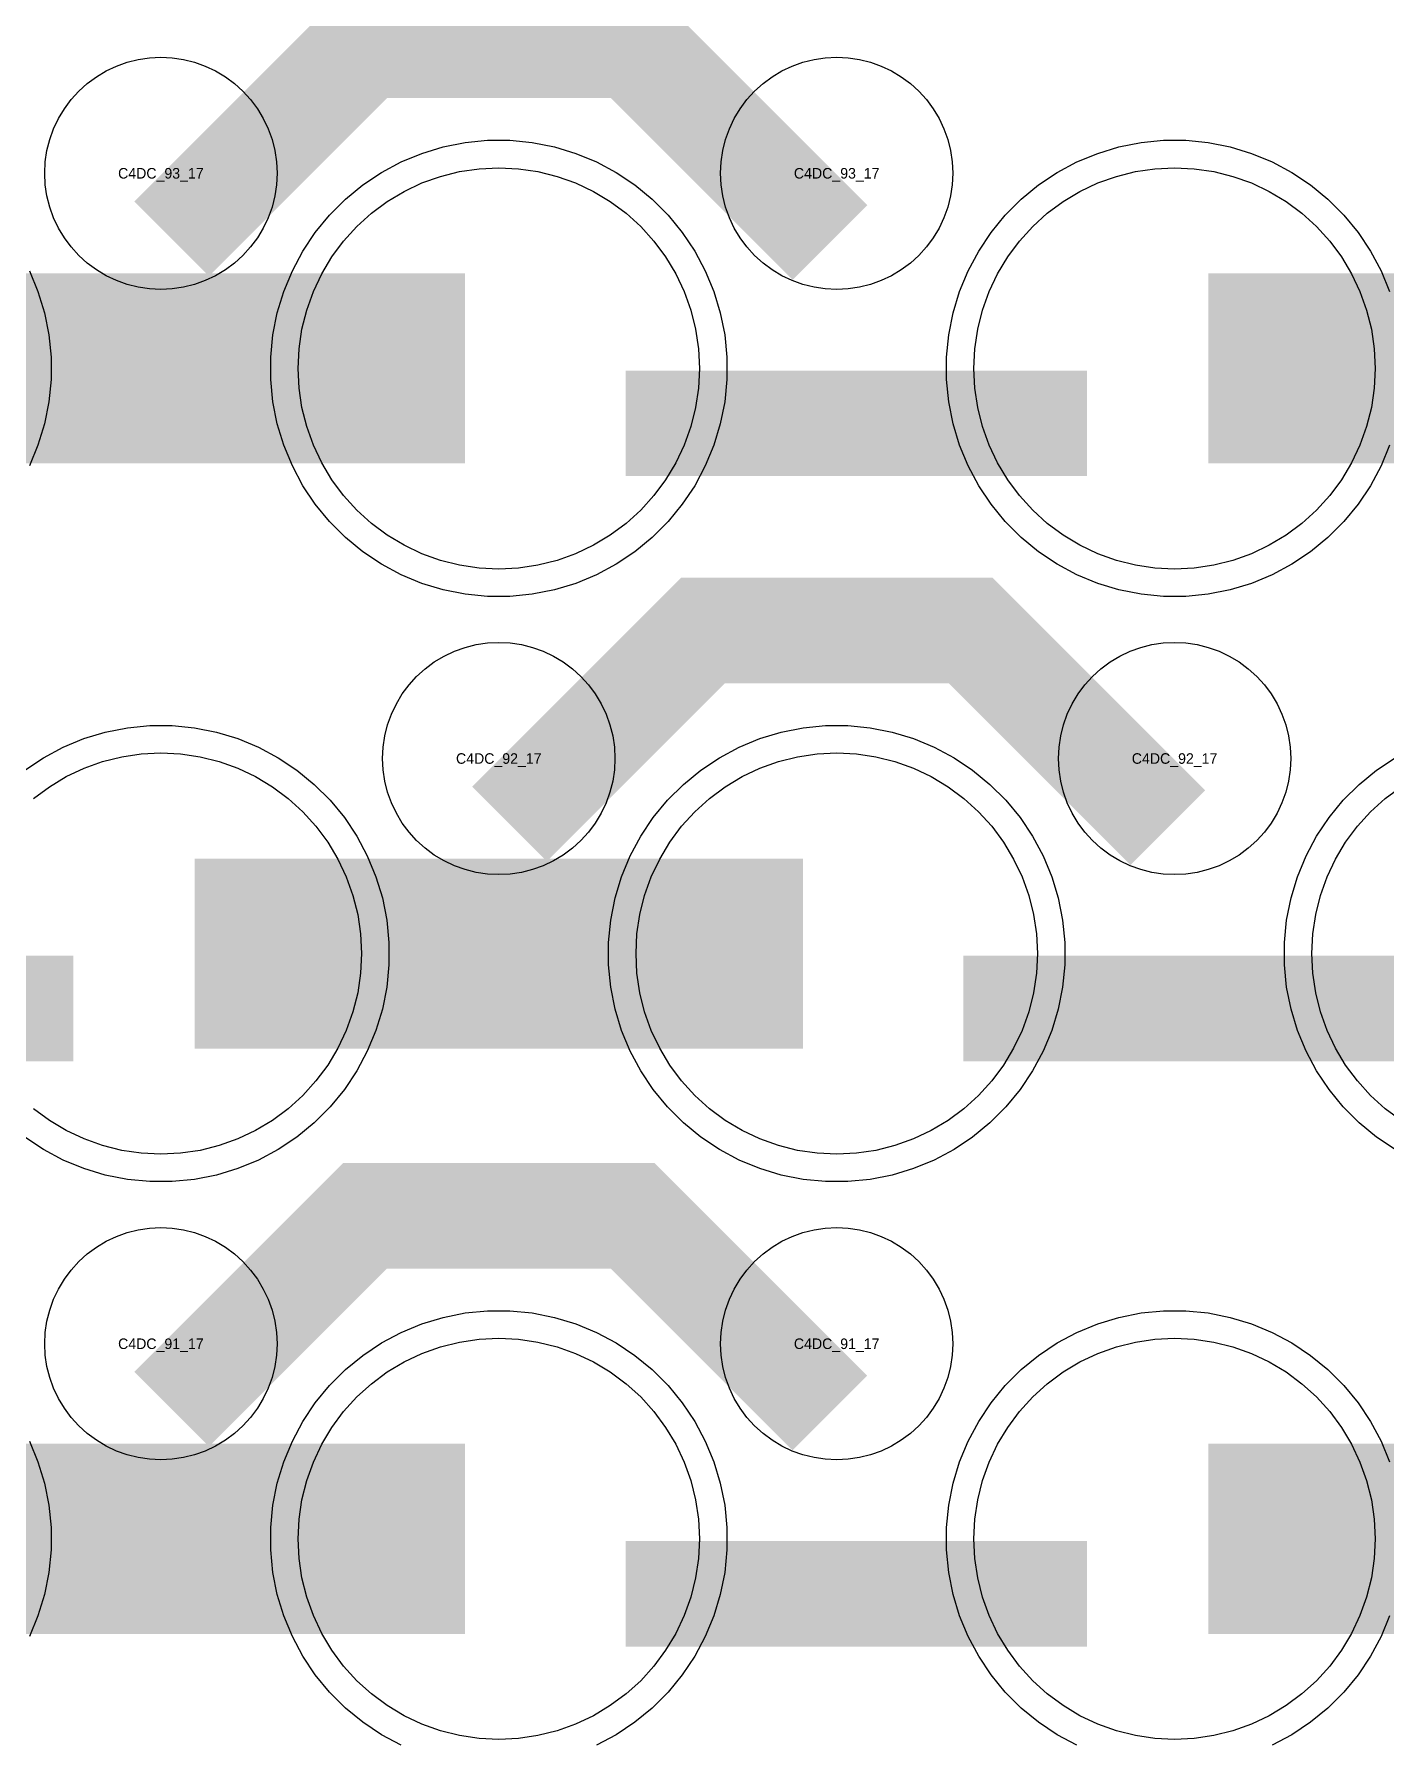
# Model space of a CAD drawing. Extents: x -11880 to 11880, y -14992 to 14992.
# Drawn here: x -6590 to -6270, y -2278.8 to -1874 of the extents above; entities that cross this region are included whole.
import ezdxf
from ezdxf.enums import TextEntityAlignment as Align

# ---------------------------------------------------------------- set-up
doc = ezdxf.new("R2010")
doc.units = 0
doc.header["$MEASUREMENT"] = 0
for name, color, linetype in [('GDS_775_DT_237', 138, 'CONTINUOUS'), ('RDL1_FS', 34, 'CONTINUOUS'), ('RDL_BS', 160, 'CONTINUOUS')]:
    doc.layers.add(name, color=color, linetype=linetype)

msp = doc.modelspace()

# ---------------------------------------------------------------- linework, layer by layer
at = {"layer": 'RDL1_FS'}
for points in [[(-6480, -2000.614), (-6484.657, -2000.385), (-6489.268, -1999.701), (-6493.791, -1998.569), (-6498.181, -1996.997), (-6502.395, -1995.005), (-6506.395, -1992.607), (-6510.14, -1989.829), (-6513.594, -1986.699), (-6516.724, -1983.245), (-6519.502, -1979.5), (-6521.9, -1975.5), (-6523.892, -1971.286), (-6525.464, -1966.896), (-6526.596, -1962.373), (-6527.28, -1957.762), (-6527.509, -1953.105), (-6527.28, -1948.448), (-6526.596, -1943.837), (-6525.464, -1939.314), (-6523.892, -1934.924), (-6521.9, -1930.71), (-6519.502, -1926.71), (-6516.724, -1922.965), (-6513.594, -1919.511), (-6510.14, -1916.381), (-6506.395, -1913.603), (-6502.395, -1911.205), (-6498.181, -1909.213), (-6493.791, -1907.641), (-6489.268, -1906.509), (-6484.657, -1905.825), (-6480, -1905.596), (-6475.343, -1905.825), (-6470.732, -1906.509), (-6466.209, -1907.641), (-6461.819, -1909.213), (-6457.605, -1911.205), (-6453.605, -1913.603), (-6449.86, -1916.381), (-6446.406, -1919.511), (-6443.276, -1922.965), (-6440.498, -1926.71), (-6438.1, -1930.71), (-6436.108, -1934.924), (-6434.536, -1939.314), (-6433.404, -1943.837), (-6432.72, -1948.448), (-6432.491, -1953.105), (-6432.72, -1957.762), (-6433.404, -1962.373), (-6434.536, -1966.896), (-6436.108, -1971.286), (-6438.1, -1975.5), (-6440.498, -1979.5), (-6443.276, -1983.245), (-6446.406, -1986.699), (-6449.86, -1989.829), (-6453.605, -1992.607), (-6457.605, -1995.005), (-6461.819, -1996.997), (-6466.209, -1998.569), (-6470.732, -1999.701), (-6475.343, -2000.385)], [(-6320, -2000.614), (-6324.657, -2000.385), (-6329.268, -1999.701), (-6333.791, -1998.569), (-6338.181, -1996.997), (-6342.395, -1995.005), (-6346.395, -1992.607), (-6350.14, -1989.829), (-6353.594, -1986.699), (-6356.724, -1983.245), (-6359.502, -1979.5), (-6361.9, -1975.5), (-6363.892, -1971.286), (-6365.464, -1966.896), (-6366.596, -1962.373), (-6367.28, -1957.762), (-6367.509, -1953.105), (-6367.28, -1948.448), (-6366.596, -1943.837), (-6365.464, -1939.314), (-6363.892, -1934.924), (-6361.9, -1930.71), (-6359.502, -1926.71), (-6356.724, -1922.965), (-6353.594, -1919.511), (-6350.14, -1916.381), (-6346.395, -1913.603), (-6342.395, -1911.205), (-6338.181, -1909.213), (-6333.791, -1907.641), (-6329.268, -1906.509), (-6324.657, -1905.825), (-6320, -1905.596), (-6315.343, -1905.825), (-6310.732, -1906.509), (-6306.209, -1907.641), (-6301.819, -1909.213), (-6297.605, -1911.205), (-6293.605, -1913.603), (-6289.86, -1916.381), (-6286.406, -1919.511), (-6283.276, -1922.965), (-6280.498, -1926.71), (-6278.1, -1930.71), (-6276.108, -1934.924), (-6274.536, -1939.314), (-6273.404, -1943.837), (-6272.72, -1948.448), (-6272.491, -1953.105), (-6272.72, -1957.762), (-6273.404, -1962.373), (-6274.536, -1966.896), (-6276.108, -1971.286), (-6278.1, -1975.5), (-6280.498, -1979.5), (-6283.276, -1983.245), (-6286.406, -1986.699), (-6289.86, -1989.829), (-6293.605, -1992.607), (-6297.605, -1995.005), (-6301.819, -1996.997), (-6306.209, -1998.569), (-6310.732, -1999.701), (-6315.343, -2000.385)], [(-6400, -2139.179), (-6404.657, -2138.95), (-6409.268, -2138.266), (-6413.791, -2137.134), (-6418.181, -2135.562), (-6422.395, -2133.57), (-6426.395, -2131.172), (-6430.14, -2128.394), (-6433.594, -2125.264), (-6436.724, -2121.81), (-6439.502, -2118.065), (-6441.9, -2114.065), (-6443.892, -2109.851), (-6445.464, -2105.461), (-6446.596, -2100.938), (-6447.28, -2096.327), (-6447.509, -2091.67), (-6447.28, -2087.013), (-6446.596, -2082.402), (-6445.464, -2077.879), (-6443.892, -2073.489), (-6441.9, -2069.275), (-6439.502, -2065.275), (-6436.724, -2061.53), (-6433.594, -2058.076), (-6430.14, -2054.946), (-6426.395, -2052.168), (-6422.395, -2049.77), (-6418.181, -2047.778), (-6413.791, -2046.206), (-6409.268, -2045.074), (-6404.657, -2044.39), (-6400, -2044.161), (-6395.343, -2044.39), (-6390.732, -2045.074), (-6386.209, -2046.206), (-6381.819, -2047.778), (-6377.605, -2049.77), (-6373.605, -2052.168), (-6369.86, -2054.946), (-6366.406, -2058.076), (-6363.276, -2061.53), (-6360.498, -2065.275), (-6358.1, -2069.275), (-6356.108, -2073.489), (-6354.536, -2077.879), (-6353.404, -2082.402), (-6352.72, -2087.013), (-6352.491, -2091.67), (-6352.72, -2096.327), (-6353.404, -2100.938), (-6354.536, -2105.461), (-6356.108, -2109.851), (-6358.1, -2114.065), (-6360.498, -2118.065), (-6363.276, -2121.81), (-6366.406, -2125.264), (-6369.86, -2128.394), (-6373.605, -2131.172), (-6377.605, -2133.57), (-6381.819, -2135.562), (-6386.209, -2137.134), (-6390.732, -2138.266), (-6395.343, -2138.95)]]:
    msp.add_lwpolyline(points, close=True, dxfattribs=at)
for points in [[(-6631.998, -1953.105, 45, 45, 0), (-6559.998, -1953.105, 45, 45, 0)], [(-6559.998, -1953.105, 45, 45, 0), (-6487.998, -1953.105, 45, 45, 0)], [(-6311.998, -1953.105, 45, 45, 0), (-6239.998, -1953.105, 45, 45, 0)], [(-6551.998, -2091.67, 45, 45, 0), (-6479.998, -2091.67, 45, 45, 0)], [(-6479.998, -2091.67, 45, 45, 0), (-6407.998, -2091.67, 45, 45, 0)]]:
    msp.add_lwpolyline(points, format="xyseb", dxfattribs=at)
for points in [[(-6590.14, -2054.946), (-6586.395, -2052.168), (-6582.395, -2049.77), (-6578.181, -2047.778), (-6573.791, -2046.206), (-6569.268, -2045.074), (-6564.657, -2044.39), (-6560, -2044.161), (-6555.343, -2044.39), (-6550.732, -2045.074), (-6546.209, -2046.206), (-6541.819, -2047.778), (-6537.605, -2049.77), (-6533.605, -2052.168), (-6529.86, -2054.946), (-6526.406, -2058.076), (-6523.276, -2061.53), (-6520.498, -2065.275), (-6518.1, -2069.275), (-6516.108, -2073.489), (-6514.536, -2077.879), (-6513.404, -2082.402), (-6512.72, -2087.013), (-6512.491, -2091.67), (-6512.72, -2096.327), (-6513.404, -2100.938), (-6514.536, -2105.461), (-6516.108, -2109.851), (-6518.1, -2114.065), (-6520.498, -2118.065), (-6523.276, -2121.81), (-6526.406, -2125.264), (-6529.86, -2128.394), (-6533.605, -2131.172), (-6537.605, -2133.57), (-6541.819, -2135.562), (-6546.209, -2137.134), (-6550.732, -2138.266), (-6555.343, -2138.95), (-6560, -2139.179), (-6564.657, -2138.95), (-6569.268, -2138.266), (-6573.791, -2137.134), (-6578.181, -2135.562), (-6582.395, -2133.57), (-6586.395, -2131.172), (-6590.14, -2128.394)], [(-6266.395, -2131.172), (-6270.14, -2128.394), (-6273.594, -2125.264), (-6276.724, -2121.81), (-6279.502, -2118.065), (-6281.9, -2114.065), (-6283.892, -2109.851), (-6285.464, -2105.461), (-6286.596, -2100.938), (-6287.28, -2096.327), (-6287.509, -2091.67), (-6287.28, -2087.013), (-6286.596, -2082.402), (-6285.464, -2077.879), (-6283.892, -2073.489), (-6281.9, -2069.275), (-6279.502, -2065.275), (-6276.724, -2061.53), (-6273.594, -2058.076), (-6270.14, -2054.946), (-6266.395, -2052.168)]]:
    msp.add_lwpolyline(points, dxfattribs=at)
at = {"layer": 'RDL1_FS', "color": 11, "true_color": 0xf27172}
for points in [[(-6480, -2277.744), (-6484.657, -2277.515), (-6489.268, -2276.831), (-6493.791, -2275.699), (-6498.181, -2274.127), (-6502.395, -2272.135), (-6506.395, -2269.737), (-6510.14, -2266.959), (-6513.594, -2263.829), (-6516.724, -2260.375), (-6519.502, -2256.63), (-6521.9, -2252.63), (-6523.892, -2248.416), (-6525.464, -2244.026), (-6526.596, -2239.503), (-6527.28, -2234.892), (-6527.509, -2230.235), (-6527.28, -2225.578), (-6526.596, -2220.967), (-6525.464, -2216.444), (-6523.892, -2212.054), (-6521.9, -2207.84), (-6519.502, -2203.84), (-6516.724, -2200.095), (-6513.594, -2196.641), (-6510.14, -2193.511), (-6506.395, -2190.733), (-6502.395, -2188.335), (-6498.181, -2186.343), (-6493.791, -2184.771), (-6489.268, -2183.639), (-6484.657, -2182.955), (-6480, -2182.726), (-6475.343, -2182.955), (-6470.732, -2183.639), (-6466.209, -2184.771), (-6461.819, -2186.343), (-6457.605, -2188.335), (-6453.605, -2190.733), (-6449.86, -2193.511), (-6446.406, -2196.641), (-6443.276, -2200.095), (-6440.498, -2203.84), (-6438.1, -2207.84), (-6436.108, -2212.054), (-6434.536, -2216.444), (-6433.404, -2220.967), (-6432.72, -2225.578), (-6432.491, -2230.235), (-6432.72, -2234.892), (-6433.404, -2239.503), (-6434.536, -2244.026), (-6436.108, -2248.416), (-6438.1, -2252.63), (-6440.498, -2256.63), (-6443.276, -2260.375), (-6446.406, -2263.829), (-6449.86, -2266.959), (-6453.605, -2269.737), (-6457.605, -2272.135), (-6461.819, -2274.127), (-6466.209, -2275.699), (-6470.732, -2276.831), (-6475.343, -2277.515)], [(-6320, -2277.744), (-6324.657, -2277.515), (-6329.268, -2276.831), (-6333.791, -2275.699), (-6338.181, -2274.127), (-6342.395, -2272.135), (-6346.395, -2269.737), (-6350.14, -2266.959), (-6353.594, -2263.829), (-6356.724, -2260.375), (-6359.502, -2256.63), (-6361.9, -2252.63), (-6363.892, -2248.416), (-6365.464, -2244.026), (-6366.596, -2239.503), (-6367.28, -2234.892), (-6367.509, -2230.235), (-6367.28, -2225.578), (-6366.596, -2220.967), (-6365.464, -2216.444), (-6363.892, -2212.054), (-6361.9, -2207.84), (-6359.502, -2203.84), (-6356.724, -2200.095), (-6353.594, -2196.641), (-6350.14, -2193.511), (-6346.395, -2190.733), (-6342.395, -2188.335), (-6338.181, -2186.343), (-6333.791, -2184.771), (-6329.268, -2183.639), (-6324.657, -2182.955), (-6320, -2182.726), (-6315.343, -2182.955), (-6310.732, -2183.639), (-6306.209, -2184.771), (-6301.819, -2186.343), (-6297.605, -2188.335), (-6293.605, -2190.733), (-6289.86, -2193.511), (-6286.406, -2196.641), (-6283.276, -2200.095), (-6280.498, -2203.84), (-6278.1, -2207.84), (-6276.108, -2212.054), (-6274.536, -2216.444), (-6273.404, -2220.967), (-6272.72, -2225.578), (-6272.491, -2230.235), (-6272.72, -2234.892), (-6273.404, -2239.503), (-6274.536, -2244.026), (-6276.108, -2248.416), (-6278.1, -2252.63), (-6280.498, -2256.63), (-6283.276, -2260.375), (-6286.406, -2263.829), (-6289.86, -2266.959), (-6293.605, -2269.737), (-6297.605, -2272.135), (-6301.819, -2274.127), (-6306.209, -2275.699), (-6310.732, -2276.831), (-6315.343, -2277.515)]]:
    msp.add_lwpolyline(points, close=True, dxfattribs=at)
for points in [[(-6631.998, -2230.235, 45, 45, 0), (-6559.998, -2230.235, 45, 45, 0)], [(-6559.998, -2230.235, 45, 45, 0), (-6487.998, -2230.235, 45, 45, 0)], [(-6311.998, -2230.235, 45, 45, 0), (-6239.998, -2230.235, 45, 45, 0)]]:
    msp.add_lwpolyline(points, format="xyseb", dxfattribs=at)
at = {"layer": 'RDL_BS'}
for points in [[(-6557.438, -1922.419, 25, 25, 0), (-6511.623, -1876.604, 25, 25, 0), (-6478.07, -1876.604, 25, 25, 0)], [(-6401.599, -1923.318, 25, 25, 0), (-6448.313, -1876.604, 25, 25, 0), (-6478.071, -1876.604, 25, 25, 0)], [(-6449.984, -1966.118, 25, 25, 0), (-6340.719, -1966.118, 25, 25, 0)], [(-6477.438, -2060.984, 25, 25, 0), (-6431.623, -2015.169, 25, 25, 0), (-6398.07, -2015.169, 25, 25, 0)], [(-6321.599, -2061.883, 25, 25, 0), (-6368.313, -2015.169, 25, 25, 0), (-6398.071, -2015.169, 25, 25, 0)], [(-6689.984, -2104.683, 25, 25, 0), (-6580.719, -2104.683, 25, 25, 0)], [(-6369.984, -2104.683, 25, 25, 0), (-6260.719, -2104.683, 25, 25, 0)], [(-6557.438, -2199.549, 25, 25, 0), (-6511.623, -2153.734, 25, 25, 0), (-6478.07, -2153.734, 25, 25, 0)], [(-6401.599, -2200.448, 25, 25, 0), (-6448.313, -2153.734, 25, 25, 0), (-6478.071, -2153.734, 25, 25, 0)]]:
    msp.add_lwpolyline(points, format="xyseb", dxfattribs=at)
for points in [[(-6560, -1934.411), (-6562.693, -1934.279), (-6565.365, -1933.883), (-6567.984, -1933.226), (-6570.519, -1932.319), (-6572.956, -1931.167), (-6575.28, -1929.774), (-6577.443, -1928.171), (-6579.442, -1926.359), (-6581.254, -1924.36), (-6582.857, -1922.197), (-6584.25, -1919.873), (-6585.402, -1917.436), (-6586.309, -1914.901), (-6586.966, -1912.282), (-6587.362, -1909.61), (-6587.494, -1906.917), (-6587.362, -1904.224), (-6586.966, -1901.552), (-6586.309, -1898.933), (-6585.402, -1896.398), (-6584.25, -1893.961), (-6582.857, -1891.637), (-6581.254, -1889.474), (-6579.442, -1887.475), (-6577.443, -1885.663), (-6575.28, -1884.06), (-6572.956, -1882.667), (-6570.519, -1881.515), (-6567.984, -1880.608), (-6565.365, -1879.951), (-6562.693, -1879.555), (-6560, -1879.423), (-6557.307, -1879.555), (-6554.635, -1879.951), (-6552.016, -1880.608), (-6549.481, -1881.515), (-6547.044, -1882.667), (-6544.72, -1884.06), (-6542.557, -1885.663), (-6540.558, -1887.475), (-6538.746, -1889.474), (-6537.143, -1891.637), (-6535.75, -1893.961), (-6534.598, -1896.398), (-6533.691, -1898.933), (-6533.034, -1901.552), (-6532.638, -1904.224), (-6532.506, -1906.917), (-6532.638, -1909.61), (-6533.034, -1912.282), (-6533.691, -1914.901), (-6534.598, -1917.436), (-6535.75, -1919.873), (-6537.143, -1922.197), (-6538.746, -1924.36), (-6540.558, -1926.359), (-6542.557, -1928.171), (-6544.72, -1929.774), (-6547.044, -1931.167), (-6549.481, -1932.319), (-6552.016, -1933.226), (-6554.635, -1933.883), (-6557.307, -1934.279)], [(-6400, -1934.411), (-6402.693, -1934.279), (-6405.365, -1933.883), (-6407.984, -1933.226), (-6410.519, -1932.319), (-6412.956, -1931.167), (-6415.28, -1929.774), (-6417.443, -1928.171), (-6419.442, -1926.359), (-6421.254, -1924.36), (-6422.857, -1922.197), (-6424.25, -1919.873), (-6425.402, -1917.436), (-6426.309, -1914.901), (-6426.966, -1912.282), (-6427.362, -1909.61), (-6427.494, -1906.917), (-6427.362, -1904.224), (-6426.966, -1901.552), (-6426.309, -1898.933), (-6425.402, -1896.398), (-6424.25, -1893.961), (-6422.857, -1891.637), (-6421.254, -1889.474), (-6419.442, -1887.475), (-6417.443, -1885.663), (-6415.28, -1884.06), (-6412.956, -1882.667), (-6410.519, -1881.515), (-6407.984, -1880.608), (-6405.365, -1879.951), (-6402.693, -1879.555), (-6400, -1879.423), (-6397.307, -1879.555), (-6394.635, -1879.951), (-6392.016, -1880.608), (-6389.481, -1881.515), (-6387.044, -1882.667), (-6384.72, -1884.06), (-6382.557, -1885.663), (-6380.558, -1887.475), (-6378.746, -1889.474), (-6377.143, -1891.637), (-6375.75, -1893.961), (-6374.598, -1896.398), (-6373.691, -1898.933), (-6373.034, -1901.552), (-6372.638, -1904.224), (-6372.506, -1906.917), (-6372.638, -1909.61), (-6373.034, -1912.282), (-6373.691, -1914.901), (-6374.598, -1917.436), (-6375.75, -1919.873), (-6377.143, -1922.197), (-6378.746, -1924.36), (-6380.558, -1926.359), (-6382.557, -1928.171), (-6384.72, -1929.774), (-6387.044, -1931.167), (-6389.481, -1932.319), (-6392.016, -1933.226), (-6394.635, -1933.883), (-6397.307, -1934.279)], [(-6482.644, -2007.105), (-6487.938, -2006.588), (-6493.165, -2005.542), (-6498.205, -2004.011), (-6503.115, -2001.98), (-6507.777, -1999.488), (-6512.191, -1996.541), (-6516.292, -1993.179), (-6520.074, -1989.397), (-6523.436, -1985.296), (-6526.383, -1980.882), (-6528.875, -1976.22), (-6530.906, -1971.31), (-6532.437, -1966.27), (-6533.483, -1961.043), (-6534, -1955.749), (-6534, -1950.461), (-6533.483, -1945.167), (-6532.437, -1939.94), (-6530.906, -1934.9), (-6528.875, -1929.99), (-6526.383, -1925.328), (-6523.436, -1920.914), (-6520.074, -1916.813), (-6516.292, -1913.031), (-6512.191, -1909.669), (-6507.777, -1906.722), (-6503.115, -1904.23), (-6498.205, -1902.199), (-6493.165, -1900.668), (-6487.938, -1899.622), (-6482.644, -1899.105), (-6477.356, -1899.105), (-6472.062, -1899.622), (-6466.835, -1900.668), (-6461.795, -1902.199), (-6456.885, -1904.23), (-6452.223, -1906.722), (-6447.809, -1909.669), (-6443.708, -1913.031), (-6439.926, -1916.813), (-6436.564, -1920.914), (-6433.617, -1925.328), (-6431.125, -1929.99), (-6429.094, -1934.9), (-6427.563, -1939.94), (-6426.517, -1945.167), (-6426, -1950.461), (-6426, -1955.749), (-6426.517, -1961.043), (-6427.563, -1966.27), (-6429.094, -1971.31), (-6431.125, -1976.22), (-6433.617, -1980.882), (-6436.564, -1985.296), (-6439.926, -1989.397), (-6443.708, -1993.179), (-6447.809, -1996.541), (-6452.223, -1999.488), (-6456.885, -2001.98), (-6461.795, -2004.011), (-6466.835, -2005.542), (-6472.062, -2006.588), (-6477.356, -2007.105)], [(-6480, -2072.976), (-6482.693, -2072.844), (-6485.365, -2072.448), (-6487.984, -2071.791), (-6490.519, -2070.884), (-6492.956, -2069.732), (-6495.28, -2068.339), (-6497.443, -2066.736), (-6499.442, -2064.924), (-6501.254, -2062.925), (-6502.857, -2060.762), (-6504.25, -2058.438), (-6505.402, -2056.001), (-6506.309, -2053.466), (-6506.966, -2050.847), (-6507.362, -2048.175), (-6507.494, -2045.482), (-6507.362, -2042.789), (-6506.966, -2040.117), (-6506.309, -2037.498), (-6505.402, -2034.963), (-6504.25, -2032.526), (-6502.857, -2030.202), (-6501.254, -2028.039), (-6499.442, -2026.04), (-6497.443, -2024.228), (-6495.28, -2022.625), (-6492.956, -2021.232), (-6490.519, -2020.08), (-6487.984, -2019.173), (-6485.365, -2018.516), (-6482.693, -2018.12), (-6480, -2017.988), (-6477.307, -2018.12), (-6474.635, -2018.516), (-6472.016, -2019.173), (-6469.481, -2020.08), (-6467.044, -2021.232), (-6464.72, -2022.625), (-6462.557, -2024.228), (-6460.558, -2026.04), (-6458.746, -2028.039), (-6457.143, -2030.202), (-6455.75, -2032.526), (-6454.598, -2034.963), (-6453.691, -2037.498), (-6453.034, -2040.117), (-6452.638, -2042.789), (-6452.506, -2045.482), (-6452.638, -2048.175), (-6453.034, -2050.847), (-6453.691, -2053.466), (-6454.598, -2056.001), (-6455.75, -2058.438), (-6457.143, -2060.762), (-6458.746, -2062.925), (-6460.558, -2064.924), (-6462.557, -2066.736), (-6464.72, -2068.339), (-6467.044, -2069.732), (-6469.481, -2070.884), (-6472.016, -2071.791), (-6474.635, -2072.448), (-6477.307, -2072.844)], [(-6320, -2072.976), (-6322.693, -2072.844), (-6325.365, -2072.448), (-6327.984, -2071.791), (-6330.519, -2070.884), (-6332.956, -2069.732), (-6335.28, -2068.339), (-6337.443, -2066.736), (-6339.442, -2064.924), (-6341.254, -2062.925), (-6342.857, -2060.762), (-6344.25, -2058.438), (-6345.402, -2056.001), (-6346.309, -2053.466), (-6346.966, -2050.847), (-6347.362, -2048.175), (-6347.494, -2045.482), (-6347.362, -2042.789), (-6346.966, -2040.117), (-6346.309, -2037.498), (-6345.402, -2034.963), (-6344.25, -2032.526), (-6342.857, -2030.202), (-6341.254, -2028.039), (-6339.442, -2026.04), (-6337.443, -2024.228), (-6335.28, -2022.625), (-6332.956, -2021.232), (-6330.519, -2020.08), (-6327.984, -2019.173), (-6325.365, -2018.516), (-6322.693, -2018.12), (-6320, -2017.988), (-6317.307, -2018.12), (-6314.635, -2018.516), (-6312.016, -2019.173), (-6309.481, -2020.08), (-6307.044, -2021.232), (-6304.72, -2022.625), (-6302.557, -2024.228), (-6300.558, -2026.04), (-6298.746, -2028.039), (-6297.143, -2030.202), (-6295.75, -2032.526), (-6294.598, -2034.963), (-6293.691, -2037.498), (-6293.034, -2040.117), (-6292.638, -2042.789), (-6292.506, -2045.482), (-6292.638, -2048.175), (-6293.034, -2050.847), (-6293.691, -2053.466), (-6294.598, -2056.001), (-6295.75, -2058.438), (-6297.143, -2060.762), (-6298.746, -2062.925), (-6300.558, -2064.924), (-6302.557, -2066.736), (-6304.72, -2068.339), (-6307.044, -2069.732), (-6309.481, -2070.884), (-6312.016, -2071.791), (-6314.635, -2072.448), (-6317.307, -2072.844)], [(-6402.644, -2145.67), (-6407.938, -2145.153), (-6413.165, -2144.107), (-6418.205, -2142.576), (-6423.115, -2140.545), (-6427.777, -2138.053), (-6432.191, -2135.106), (-6436.292, -2131.744), (-6440.074, -2127.962), (-6443.436, -2123.861), (-6446.383, -2119.447), (-6448.875, -2114.785), (-6450.906, -2109.875), (-6452.437, -2104.835), (-6453.483, -2099.608), (-6454, -2094.314), (-6454, -2089.026), (-6453.483, -2083.732), (-6452.437, -2078.505), (-6450.906, -2073.465), (-6448.875, -2068.555), (-6446.383, -2063.893), (-6443.436, -2059.479), (-6440.074, -2055.378), (-6436.292, -2051.596), (-6432.191, -2048.234), (-6427.777, -2045.287), (-6423.115, -2042.795), (-6418.205, -2040.764), (-6413.165, -2039.233), (-6407.938, -2038.187), (-6402.644, -2037.67), (-6397.356, -2037.67), (-6392.062, -2038.187), (-6386.835, -2039.233), (-6381.795, -2040.764), (-6376.885, -2042.795), (-6372.223, -2045.287), (-6367.809, -2048.234), (-6363.708, -2051.596), (-6359.926, -2055.378), (-6356.564, -2059.479), (-6353.617, -2063.893), (-6351.125, -2068.555), (-6349.094, -2073.465), (-6347.563, -2078.505), (-6346.517, -2083.732), (-6346, -2089.026), (-6346, -2094.314), (-6346.517, -2099.608), (-6347.563, -2104.835), (-6349.094, -2109.875), (-6351.125, -2114.785), (-6353.617, -2119.447), (-6356.564, -2123.861), (-6359.926, -2127.962), (-6363.708, -2131.744), (-6367.809, -2135.106), (-6372.223, -2138.053), (-6376.885, -2140.545), (-6381.795, -2142.576), (-6386.835, -2144.107), (-6392.062, -2145.153), (-6397.356, -2145.67)], [(-6560, -2211.541), (-6562.693, -2211.409), (-6565.365, -2211.013), (-6567.984, -2210.356), (-6570.519, -2209.449), (-6572.956, -2208.297), (-6575.28, -2206.904), (-6577.443, -2205.301), (-6579.442, -2203.489), (-6581.254, -2201.49), (-6582.857, -2199.327), (-6584.25, -2197.003), (-6585.402, -2194.566), (-6586.309, -2192.031), (-6586.966, -2189.412), (-6587.362, -2186.74), (-6587.494, -2184.047), (-6587.362, -2181.354), (-6586.966, -2178.682), (-6586.309, -2176.063), (-6585.402, -2173.528), (-6584.25, -2171.091), (-6582.857, -2168.767), (-6581.254, -2166.604), (-6579.442, -2164.605), (-6577.443, -2162.793), (-6575.28, -2161.19), (-6572.956, -2159.797), (-6570.519, -2158.645), (-6567.984, -2157.738), (-6565.365, -2157.081), (-6562.693, -2156.685), (-6560, -2156.553), (-6557.307, -2156.685), (-6554.635, -2157.081), (-6552.016, -2157.738), (-6549.481, -2158.645), (-6547.044, -2159.797), (-6544.72, -2161.19), (-6542.557, -2162.793), (-6540.558, -2164.605), (-6538.746, -2166.604), (-6537.143, -2168.767), (-6535.75, -2171.091), (-6534.598, -2173.528), (-6533.691, -2176.063), (-6533.034, -2178.682), (-6532.638, -2181.354), (-6532.506, -2184.047), (-6532.638, -2186.74), (-6533.034, -2189.412), (-6533.691, -2192.031), (-6534.598, -2194.566), (-6535.75, -2197.003), (-6537.143, -2199.327), (-6538.746, -2201.49), (-6540.558, -2203.489), (-6542.557, -2205.301), (-6544.72, -2206.904), (-6547.044, -2208.297), (-6549.481, -2209.449), (-6552.016, -2210.356), (-6554.635, -2211.013), (-6557.307, -2211.409)], [(-6400, -2211.541), (-6402.693, -2211.409), (-6405.365, -2211.013), (-6407.984, -2210.356), (-6410.519, -2209.449), (-6412.956, -2208.297), (-6415.28, -2206.904), (-6417.443, -2205.301), (-6419.442, -2203.489), (-6421.254, -2201.49), (-6422.857, -2199.327), (-6424.25, -2197.003), (-6425.402, -2194.566), (-6426.309, -2192.031), (-6426.966, -2189.412), (-6427.362, -2186.74), (-6427.494, -2184.047), (-6427.362, -2181.354), (-6426.966, -2178.682), (-6426.309, -2176.063), (-6425.402, -2173.528), (-6424.25, -2171.091), (-6422.857, -2168.767), (-6421.254, -2166.604), (-6419.442, -2164.605), (-6417.443, -2162.793), (-6415.28, -2161.19), (-6412.956, -2159.797), (-6410.519, -2158.645), (-6407.984, -2157.738), (-6405.365, -2157.081), (-6402.693, -2156.685), (-6400, -2156.553), (-6397.307, -2156.685), (-6394.635, -2157.081), (-6392.016, -2157.738), (-6389.481, -2158.645), (-6387.044, -2159.797), (-6384.72, -2161.19), (-6382.557, -2162.793), (-6380.558, -2164.605), (-6378.746, -2166.604), (-6377.143, -2168.767), (-6375.75, -2171.091), (-6374.598, -2173.528), (-6373.691, -2176.063), (-6373.034, -2178.682), (-6372.638, -2181.354), (-6372.506, -2184.047), (-6372.638, -2186.74), (-6373.034, -2189.412), (-6373.691, -2192.031), (-6374.598, -2194.566), (-6375.75, -2197.003), (-6377.143, -2199.327), (-6378.746, -2201.49), (-6380.558, -2203.489), (-6382.557, -2205.301), (-6384.72, -2206.904), (-6387.044, -2208.297), (-6389.481, -2209.449), (-6392.016, -2210.356), (-6394.635, -2211.013), (-6397.307, -2211.409)]]:
    msp.add_lwpolyline(points, close=True, dxfattribs=at)
for points in [[(-6269.094, -1971.31), (-6271.125, -1976.22), (-6273.617, -1980.882), (-6276.564, -1985.296), (-6279.926, -1989.397), (-6283.708, -1993.179), (-6287.809, -1996.541), (-6292.223, -1999.488), (-6296.885, -2001.98), (-6301.795, -2004.011), (-6306.835, -2005.542), (-6312.062, -2006.588), (-6317.356, -2007.105), (-6322.644, -2007.105), (-6327.938, -2006.588), (-6333.165, -2005.542), (-6338.205, -2004.011), (-6343.115, -2001.98), (-6347.777, -1999.488), (-6352.191, -1996.541), (-6356.292, -1993.179), (-6360.074, -1989.397), (-6363.436, -1985.296), (-6366.383, -1980.882), (-6368.875, -1976.22), (-6370.906, -1971.31), (-6372.437, -1966.27), (-6373.483, -1961.043), (-6374, -1955.749), (-6374, -1950.461), (-6373.483, -1945.167), (-6372.437, -1939.94), (-6370.906, -1934.9), (-6368.875, -1929.99), (-6366.383, -1925.328), (-6363.436, -1920.914), (-6360.074, -1916.813), (-6356.292, -1913.031), (-6352.191, -1909.669), (-6347.777, -1906.722), (-6343.115, -1904.23), (-6338.205, -1902.199), (-6333.165, -1900.668), (-6327.938, -1899.622), (-6322.644, -1899.105), (-6317.356, -1899.105), (-6312.062, -1899.622), (-6306.835, -1900.668), (-6301.795, -1902.199), (-6296.885, -1904.23), (-6292.223, -1906.722), (-6287.809, -1909.669), (-6283.708, -1913.031), (-6279.926, -1916.813), (-6276.564, -1920.914), (-6273.617, -1925.328), (-6271.125, -1929.99), (-6269.094, -1934.9)], [(-6591.125, -1929.99), (-6589.094, -1934.9), (-6587.563, -1939.94), (-6586.517, -1945.167), (-6586, -1950.461), (-6586, -1955.749), (-6586.517, -1961.043), (-6587.563, -1966.27), (-6589.094, -1971.31), (-6591.125, -1976.22)], [(-6592.191, -2048.234), (-6587.777, -2045.287), (-6583.115, -2042.795), (-6578.205, -2040.764), (-6573.165, -2039.233), (-6567.938, -2038.187), (-6562.644, -2037.67), (-6557.356, -2037.67), (-6552.062, -2038.187), (-6546.835, -2039.233), (-6541.795, -2040.764), (-6536.885, -2042.795), (-6532.223, -2045.287), (-6527.809, -2048.234), (-6523.708, -2051.596), (-6519.926, -2055.378), (-6516.564, -2059.479), (-6513.617, -2063.893), (-6511.125, -2068.555), (-6509.094, -2073.465), (-6507.563, -2078.505), (-6506.517, -2083.732), (-6506, -2089.026), (-6506, -2094.314), (-6506.517, -2099.608), (-6507.563, -2104.835), (-6509.094, -2109.875), (-6511.125, -2114.785), (-6513.617, -2119.447), (-6516.564, -2123.861), (-6519.926, -2127.962), (-6523.708, -2131.744), (-6527.809, -2135.106), (-6532.223, -2138.053), (-6536.885, -2140.545), (-6541.795, -2142.576), (-6546.835, -2144.107), (-6552.062, -2145.153), (-6557.356, -2145.67), (-6562.644, -2145.67), (-6567.938, -2145.153), (-6573.165, -2144.107), (-6578.205, -2142.576), (-6583.115, -2140.545), (-6587.777, -2138.053), (-6592.191, -2135.106)], [(-6267.777, -2138.053), (-6272.191, -2135.106), (-6276.292, -2131.744), (-6280.074, -2127.962), (-6283.436, -2123.861), (-6286.383, -2119.447), (-6288.875, -2114.785), (-6290.906, -2109.875), (-6292.437, -2104.835), (-6293.483, -2099.608), (-6294, -2094.314), (-6294, -2089.026), (-6293.483, -2083.732), (-6292.437, -2078.505), (-6290.906, -2073.465), (-6288.875, -2068.555), (-6286.383, -2063.893), (-6283.436, -2059.479), (-6280.074, -2055.378), (-6276.292, -2051.596), (-6272.191, -2048.234), (-6267.777, -2045.287)]]:
    msp.add_lwpolyline(points, dxfattribs=at)
at = {"layer": 'RDL_BS', "color": 11, "true_color": 0xf27172}
for points in [[(-6503.115, -2279.11), (-6507.777, -2276.618), (-6512.191, -2273.671), (-6516.292, -2270.309), (-6520.074, -2266.527), (-6523.436, -2262.426), (-6526.383, -2258.012), (-6528.875, -2253.35), (-6530.906, -2248.44), (-6532.437, -2243.4), (-6533.483, -2238.173), (-6534, -2232.879), (-6534, -2227.591), (-6533.483, -2222.297), (-6532.437, -2217.07), (-6530.906, -2212.03), (-6528.875, -2207.12), (-6526.383, -2202.458), (-6523.436, -2198.044), (-6520.074, -2193.943), (-6516.292, -2190.161), (-6512.191, -2186.799), (-6507.777, -2183.852), (-6503.115, -2181.36), (-6498.205, -2179.329), (-6493.165, -2177.798), (-6487.938, -2176.752), (-6482.644, -2176.235), (-6477.356, -2176.235), (-6472.062, -2176.752), (-6466.835, -2177.798), (-6461.795, -2179.329), (-6456.885, -2181.36), (-6452.223, -2183.852), (-6447.809, -2186.799), (-6443.708, -2190.161), (-6439.926, -2193.943), (-6436.564, -2198.044), (-6433.617, -2202.458), (-6431.125, -2207.12), (-6429.094, -2212.03), (-6427.563, -2217.07), (-6426.517, -2222.297), (-6426, -2227.591), (-6426, -2232.879), (-6426.517, -2238.173), (-6427.563, -2243.4), (-6429.094, -2248.44), (-6431.125, -2253.35), (-6433.617, -2258.012), (-6436.564, -2262.426), (-6439.926, -2266.527), (-6443.708, -2270.309), (-6447.809, -2273.671), (-6452.223, -2276.618), (-6456.885, -2279.11)], [(-6343.115, -2279.11), (-6347.777, -2276.618), (-6352.191, -2273.671), (-6356.292, -2270.309), (-6360.074, -2266.527), (-6363.436, -2262.426), (-6366.383, -2258.012), (-6368.875, -2253.35), (-6370.906, -2248.44), (-6372.437, -2243.4), (-6373.483, -2238.173), (-6374, -2232.879), (-6374, -2227.591), (-6373.483, -2222.297), (-6372.437, -2217.07), (-6370.906, -2212.03), (-6368.875, -2207.12), (-6366.383, -2202.458), (-6363.436, -2198.044), (-6360.074, -2193.943), (-6356.292, -2190.161), (-6352.191, -2186.799), (-6347.777, -2183.852), (-6343.115, -2181.36), (-6338.205, -2179.329), (-6333.165, -2177.798), (-6327.938, -2176.752), (-6322.644, -2176.235), (-6317.356, -2176.235), (-6312.062, -2176.752), (-6306.835, -2177.798), (-6301.795, -2179.329), (-6296.885, -2181.36), (-6292.223, -2183.852), (-6287.809, -2186.799), (-6283.708, -2190.161), (-6279.926, -2193.943), (-6276.564, -2198.044), (-6273.617, -2202.458), (-6271.125, -2207.12), (-6269.094, -2212.03)], [(-6591.125, -2207.12), (-6589.094, -2212.03), (-6587.563, -2217.07), (-6586.517, -2222.297), (-6586, -2227.591), (-6586, -2232.879), (-6586.517, -2238.173), (-6587.563, -2243.4), (-6589.094, -2248.44), (-6591.125, -2253.35)], [(-6269.094, -2248.44), (-6271.125, -2253.35), (-6273.617, -2258.012), (-6276.564, -2262.426), (-6279.926, -2266.527), (-6283.708, -2270.309), (-6287.809, -2273.671), (-6292.223, -2276.618), (-6296.885, -2279.11)]]:
    msp.add_lwpolyline(points, dxfattribs=at)
msp.add_lwpolyline([(-6449.984, -2243.248, 25, 25, 0), (-6340.719, -2243.248, 25, 25, 0)], format="xyseb", dxfattribs=at)

# ---------------------------------------------------------------- texts
at = {"layer": 'GDS_775_DT_237'}
for s, p in [('C4DC_93_17', (-6560, -1906.917)), ('C4DC_93_17', (-6560, -1906.917)), ('C4DC_93_17', (-6400, -1906.917)), ('C4DC_93_17', (-6400, -1906.917)), ('C4DC_92_17', (-6480, -2045.482)), ('C4DC_92_17', (-6480, -2045.482)), ('C4DC_92_17', (-6320, -2045.482)), ('C4DC_92_17', (-6320, -2045.482)), ('C4DC_91_17', (-6560, -2184.047)), ('C4DC_91_17', (-6560, -2184.047)), ('C4DC_91_17', (-6400, -2184.047)), ('C4DC_91_17', (-6400, -2184.047))]:
    msp.add_text(s, height=2.5, dxfattribs=at).set_placement(p, align=Align.MIDDLE_CENTER)

doc.saveas('drawing.dxf')
